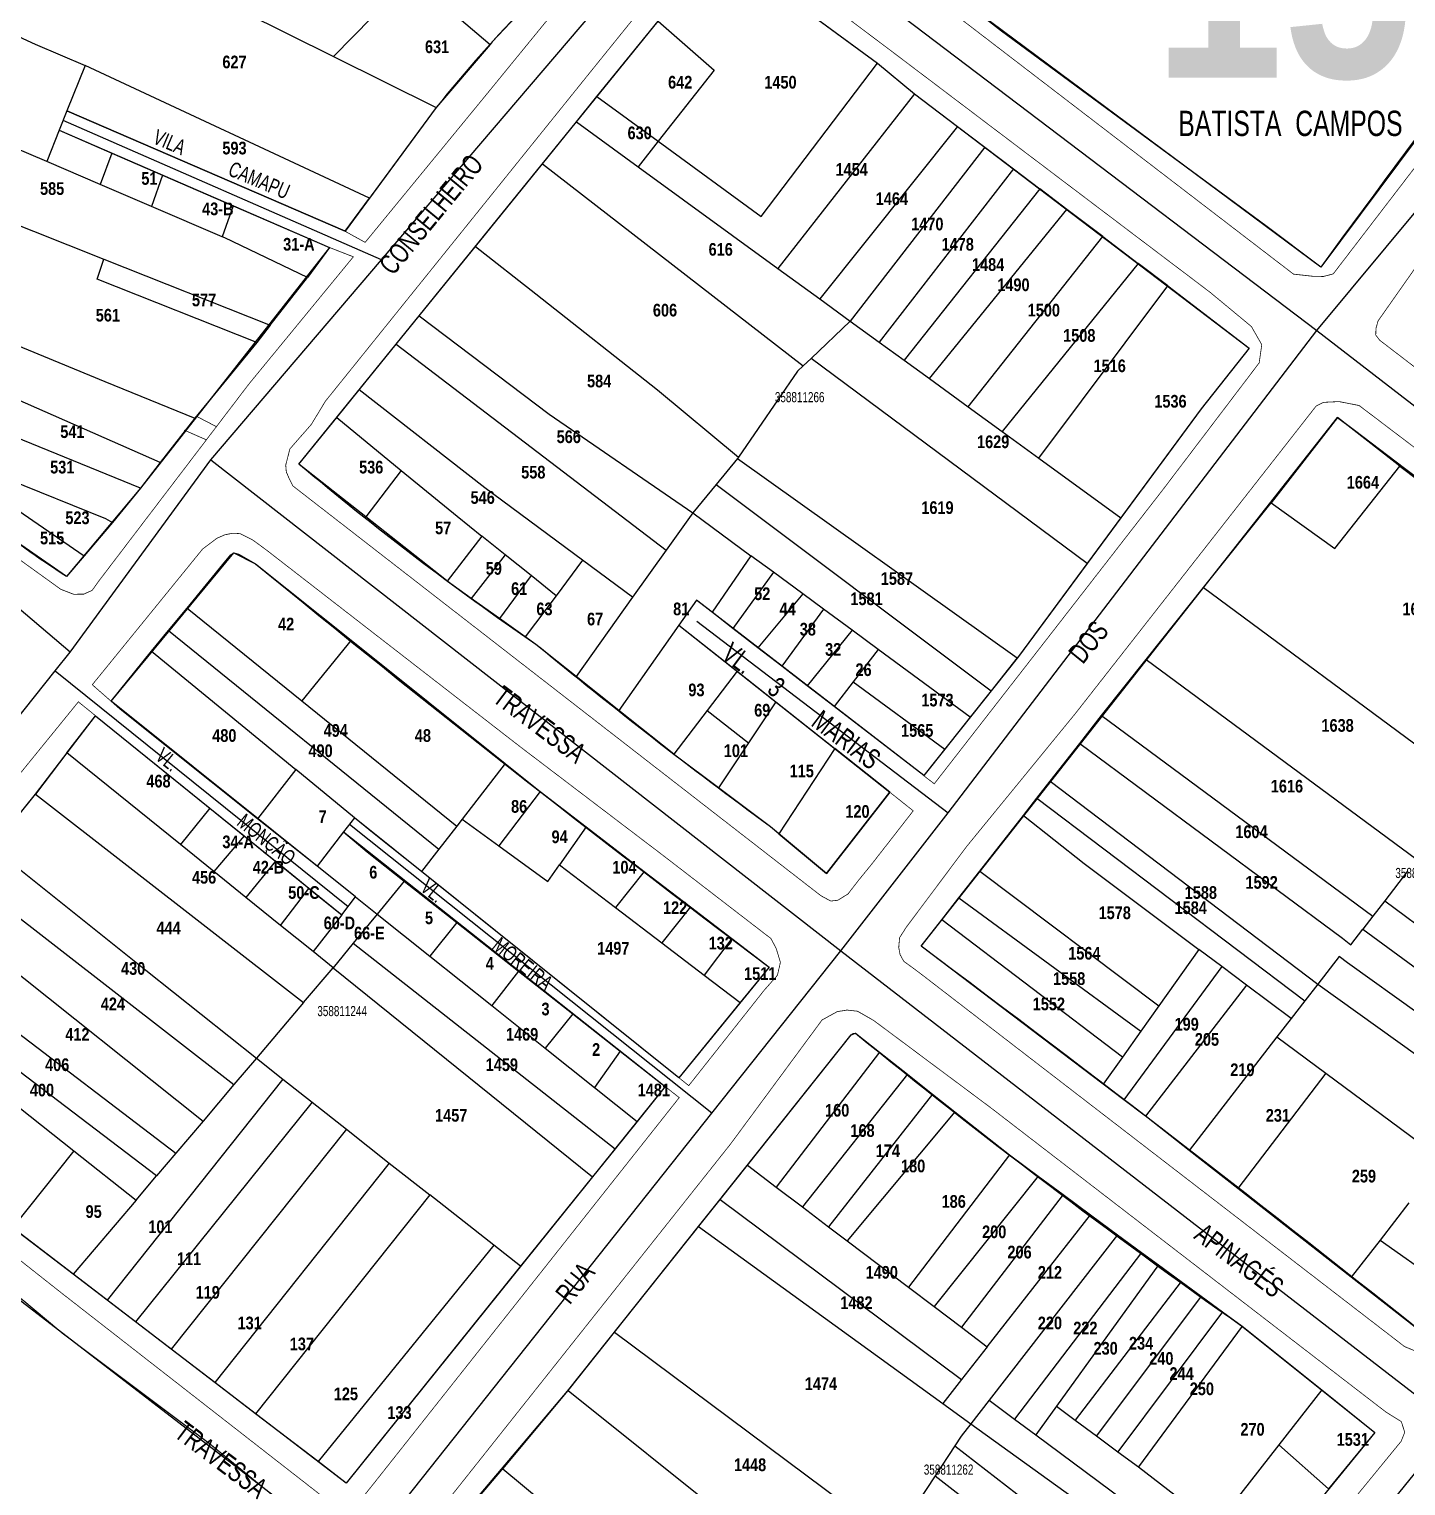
# Model space of a CAD drawing. Extents: x 200120 to 201962, y 4837541 to 4839252.
# Drawn here: x 200799.4 to 201071.2, y 4838338.1 to 4838625.8 of the extents above; entities that cross this region are included whole.
import ezdxf
from ezdxf.enums import TextEntityAlignment as Align

# ---------------------------------------------------------------- set-up
doc = ezdxf.new("R2010")
doc.units = 0
doc.header["$LTSCALE"] = 3
doc.header["$MEASUREMENT"] = 0
for name, color, linetype in [('CD-MALHA-LOTES', 40, 'CONTINUOUS'), ('CD_TXT_QUADRA', 7, 'CONTINUOUS'), ('LM-LIM-SETOR-FISCAL', 7, 'CONTINUOUS'), ('LM-TXT-LSF', 7, 'CONTINUOUS'), ('RU-QUADRAS', 210, 'CONTINUOUS'), ('SV-EIXO-RUA-PAV', 20, 'CONTINUOUS'), ('SV-RUA-PAVIM-S-GUIA-C-GUIA', 7, 'CONTINUOUS'), ('SV-TXT-RUA-N-PAV-S-GUIA-C-GUIA', 7, 'CONTINUOUS'), ('SV-TXT-RUA-PAV-S-GUIA-C-GUIA', 7, 'CONTINUOUS'), ('Th_NmrPort', 1, 'CONTINUOUS')]:
    doc.layers.add(name, color=color, linetype=linetype)
doc.styles.add('ARIAL', font='ARIAL.TTF')
doc.styles.get("Standard").update_dxf_attribs({"font": 'swisscbo.ttf'})
doc.linetypes.add('Limite', pattern='A,20,-3,[130,ltypeshp.shx,S=6.35,R=0,X=0,Y=0],-3,20', length=46)

msp = doc.modelspace()

# ---------------------------------------------------------------- linework, layer by layer
at = {"layer": 'CD-MALHA-LOTES', "linetype": 'Continuous'}
for p, q in [((200939.59, 4838639.1), (200966.86, 4838619.09)), ((200874.78, 4838636.05), (200859.47, 4838620.36)), ((200874.78, 4838636.05), (200890.38, 4838622.78)), ((200841.54, 4838629.26), (200859.47, 4838620.36)), ((200897.84, 4838630.73), (200890.79, 4838623.26)), ((200991.33, 4838625.38), (200984.82, 4838630.44)), ((200911.46, 4838612.46), (200923.53, 4838627.34)), ((200923.53, 4838627.34), (200934.59, 4838617.7)), ((200802.84, 4838599.64), (200742.7, 4838625.44)), ((200794, 4838625.82), (200800.53, 4838622.83)), ((200890.79, 4838623.26), (200890.38, 4838622.78)), ((201043.51, 4838586.93), (200991.33, 4838625.38)), ((201088.74, 4838624.86), (201054.39, 4838578.81)), ((200800.53, 4838622.83), (200810.4, 4838618.58)), ((200859.47, 4838620.36), (200879.74, 4838610.31)), ((200890.38, 4838622.78), (200879.81, 4838610.4)), ((200810.4, 4838618.58), (200806.82, 4838609.63)), ((200866.58, 4838592.42), (200810.4, 4838618.58)), ((200934.59, 4838617.7), (200923.54, 4838603.65)), ((200943.92, 4838588.79), (200966.86, 4838619.09)), ((200966.86, 4838619.09), (200974.16, 4838613.01)), ((200907.41, 4838607.46), (200911.46, 4838612.46)), ((200911.46, 4838612.46), (200923.54, 4838603.65)), ((200974.16, 4838613.01), (200947.17, 4838578.55)), ((200974.16, 4838613.01), (200982.67, 4838606.55)), ((200806.82, 4838609.63), (200805.31, 4838605.82)), ((200806.82, 4838609.63), (200861.75, 4838585.86)), ((200879.74, 4838610.31), (200866.58, 4838592.42)), ((200879.81, 4838610.4), (200879.74, 4838610.31)), ((200900.72, 4838599.21), (200907.41, 4838607.46)), ((200907.41, 4838607.46), (200919.58, 4838598.61)), ((200982.67, 4838606.55), (200955.46, 4838572.52)), ((200982.67, 4838606.55), (200988.07, 4838602.46)), ((200805.31, 4838605.82), (200802.84, 4838599.64)), ((200805.31, 4838605.82), (200815.68, 4838601.32)), ((200923.54, 4838603.65), (200919.58, 4838598.61)), ((200923.54, 4838603.65), (200943.92, 4838588.79)), ((200815.68, 4838601.32), (200813.39, 4838595.11)), ((200815.68, 4838601.32), (200825.68, 4838596.98)), ((200988.07, 4838602.46), (200961.49, 4838568.13)), ((200988.07, 4838602.46), (200993.68, 4838598.2)), ((200813.39, 4838595.11), (200802.84, 4838599.64)), ((200887.47, 4838582.87), (200900.72, 4838599.21)), ((200900.72, 4838599.21), (200952.17, 4838559.31)), ((200919.58, 4838598.61), (200947.17, 4838578.55)), ((200993.68, 4838598.2), (200967.19, 4838563.99)), ((200993.68, 4838598.2), (200998.89, 4838594.25)), ((200773.97, 4838596.31), (200814.1, 4838580.36)), ((200823.49, 4838590.78), (200813.39, 4838595.11)), ((200825.68, 4838596.98), (200823.49, 4838590.78)), ((200825.68, 4838596.98), (200839.64, 4838590.92)), ((200861.75, 4838585.86), (200866.58, 4838592.42)), ((200998.89, 4838594.25), (200972.12, 4838560.4)), ((201004.25, 4838590.15), (200998.89, 4838594.25)), ((200837.5, 4838584.77), (200823.49, 4838590.78)), ((200839.64, 4838590.92), (200837.5, 4838584.77)), ((200839.64, 4838590.92), (200858.67, 4838582.66)), ((200977.12, 4838556.77), (201004.25, 4838590.15)), ((201011.33, 4838584.81), (201004.25, 4838590.15)), ((201054.39, 4838578.81), (201043.51, 4838586.93)), ((200838.01, 4838584.55), (200837.5, 4838584.77)), ((200854.35, 4838576.74), (200838.01, 4838584.55)), ((200984.77, 4838551.2), (201011.33, 4838584.81)), ((201011.33, 4838584.81), (201018.34, 4838579.5)), ((200812.79, 4838576.39), (200814.1, 4838580.36)), ((200814.1, 4838580.36), (200846.98, 4838567.3)), ((200858.67, 4838582.66), (200854.35, 4838576.74)), ((200876.35, 4838569.15), (200887.47, 4838582.87)), ((200887.47, 4838582.87), (200899.4, 4838573.51)), ((200947.17, 4838578.55), (200955.46, 4838572.52)), ((201018.34, 4838579.5), (200991.45, 4838546.35)), ((201024.17, 4838575.07), (201018.34, 4838579.5)), ((200844.32, 4838563.93), (200812.79, 4838576.39)), ((200846.98, 4838567.3), (200854.35, 4838576.74)), ((200998.68, 4838541.09), (201024.17, 4838575.07)), ((201024.17, 4838575.07), (201040.25, 4838562.82)), ((200899.4, 4838573.51), (200923.42, 4838554.56)), ((200955.46, 4838572.52), (200961.49, 4838568.13)), ((200871.81, 4838563.55), (200876.35, 4838569.15)), ((200876.35, 4838569.15), (200902, 4838549.78)), ((200785.38, 4838568.14), (200814.33, 4838556.21)), ((200846.98, 4838567.3), (200844.32, 4838563.93)), ((200961.49, 4838568.13), (200953.73, 4838560.78)), ((200961.49, 4838568.13), (200967.19, 4838563.99)), ((200844.32, 4838563.93), (200832.09, 4838548.94)), ((200864.52, 4838554.55), (200871.81, 4838563.55)), ((200871.81, 4838563.55), (200925.14, 4838522.89)), ((200967.19, 4838563.99), (200972.12, 4838560.4)), ((201040.25, 4838562.82), (201030.76, 4838550.78)), ((200953.73, 4838560.78), (200952.17, 4838559.31)), ((201008.24, 4838520.27), (200953.73, 4838560.78)), ((200972.12, 4838560.4), (200977.12, 4838556.77)), ((200825.26, 4838540.18), (200786.39, 4838557.28)), ((200951.05, 4838558.24), (200939.39, 4838541.25)), ((200952.17, 4838559.31), (200951.05, 4838558.24)), ((200814.33, 4838556.21), (200832.09, 4838548.94)), ((200860.1, 4838549.1), (200864.52, 4838554.55)), ((200889.3, 4838535.18), (200864.52, 4838554.55)), ((200923.42, 4838554.56), (200939.39, 4838541.25)), ((200977.12, 4838556.77), (200984.77, 4838551.2)), ((200821.33, 4838535.14), (200782.01, 4838551.21)), ((200832.09, 4838548.94), (200825.26, 4838540.18)), ((200852.64, 4838539.9), (200860.1, 4838549.1)), ((200860.1, 4838549.1), (200872.84, 4838538.65)), ((200902, 4838549.78), (200930.4, 4838530.25)), ((200984.77, 4838551.2), (200991.45, 4838546.35)), ((201030.76, 4838550.78), (201014.9, 4838529.29)), ((201057.7, 4838549.09), (201045.48, 4838533.45)), ((201068.5, 4838540.65), (201057.7, 4838549.09)), ((200991.45, 4838546.35), (200998.68, 4838541.09)), ((200825.26, 4838540.18), (200821.33, 4838535.14)), ((200865.81, 4838529.49), (200852.64, 4838539.9)), ((200939.22, 4838541.01), (200935, 4838535.86)), ((200939.39, 4838541.25), (200939.22, 4838541.01)), ((200939.22, 4838541.01), (200994.46, 4838501.64)), ((200998.68, 4838541.09), (201014.9, 4838529.29)), ((201070, 4838539.51), (201068.5, 4838540.65)), ((200794.86, 4838537.07), (200814.43, 4838529.18)), ((200872.84, 4838538.65), (200865.81, 4838529.49)), ((200872.84, 4838538.65), (200883.86, 4838529.6)), ((201057.13, 4838523.25), (201070, 4838539.51)), ((201070, 4838539.51), (201088.5, 4838525.39)), ((200821.33, 4838535.14), (200815.82, 4838528.37)), ((200908.63, 4838520.91), (200889.3, 4838535.18)), ((200935, 4838535.86), (200930.4, 4838530.25)), ((200935, 4838535.86), (200989.27, 4838495.1)), ((200792.53, 4838533.95), (200810.22, 4838521.76)), ((201031.2, 4838515.5), (201044.55, 4838532.28)), ((201045.48, 4838533.45), (201044.55, 4838532.28)), ((201044.55, 4838532.28), (201057.13, 4838523.25)), ((200815.82, 4838528.37), (200810.22, 4838521.76)), ((200814.43, 4838529.18), (200815.82, 4838528.37)), ((200881.73, 4838516.9), (200865.81, 4838529.49)), ((200883.86, 4838529.6), (200888.73, 4838525.69)), ((200930.4, 4838530.25), (200925.14, 4838522.89)), ((200930.4, 4838530.25), (200941.88, 4838521.8)), ((201014.9, 4838529.29), (201008.24, 4838520.27)), ((200806.73, 4838517.69), (200793.63, 4838526.81)), ((200888.73, 4838525.69), (200881.87, 4838516.8)), ((200893.34, 4838521.98), (200888.73, 4838525.69)), ((200925.14, 4838522.89), (200918.51, 4838513.62)), ((200810.22, 4838521.76), (200806.73, 4838517.69)), ((200830.55, 4838511.48), (200838.21, 4838520.79)), ((200838.21, 4838520.79), (200839.19, 4838521.98)), ((200839.19, 4838521.98), (200839.75, 4838522.4)), ((200839.75, 4838522.4), (200840.7, 4838522.09)), ((200840.7, 4838522.09), (200844.08, 4838520.22)), ((200844.08, 4838520.22), (200862.94, 4838505.11)), ((200893.34, 4838521.98), (200886.65, 4838513.39)), ((200898.45, 4838517.87), (200893.34, 4838521.98)), ((200908.63, 4838520.91), (200903.39, 4838513.9)), ((200918.51, 4838513.62), (200908.63, 4838520.91)), ((200941.88, 4838521.8), (200934.19, 4838510.65)), ((200946.32, 4838518.53), (200941.88, 4838521.8)), ((201008.24, 4838520.27), (200994.68, 4838501.92)), ((200881.87, 4838516.8), (200881.73, 4838516.9)), ((200886.65, 4838513.39), (200881.87, 4838516.8)), ((200898.45, 4838517.87), (200892.21, 4838509.43)), ((200903.39, 4838513.9), (200898.45, 4838517.87)), ((200946.32, 4838518.53), (200938.32, 4838507.46)), ((200952.13, 4838514.25), (200946.32, 4838518.53)), ((200903.39, 4838513.9), (200897.31, 4838505.78)), ((200952.13, 4838514.25), (200943.26, 4838503.64)), ((200956.22, 4838511.25), (200952.13, 4838514.25)), ((201019.89, 4838501.29), (201031.2, 4838515.5)), ((201031.2, 4838515.5), (201084.33, 4838476.23)), ((200826.9, 4838507.04), (200830.55, 4838511.48)), ((200830.55, 4838511.48), (200853.2, 4838493.15)), ((200892.21, 4838509.43), (200886.65, 4838513.39)), ((200918.51, 4838513.62), (200907.35, 4838497.97)), ((200931.13, 4838513.01), (200927.64, 4838508.07)), ((200934.19, 4838510.65), (200931.13, 4838513.01)), ((200956.22, 4838511.25), (200948, 4838499.98)), ((200961.83, 4838507.12), (200956.22, 4838511.25)), ((200897.31, 4838505.78), (200892.21, 4838509.43)), ((200938.32, 4838507.46), (200934.19, 4838510.65)), ((200823.54, 4838502.96), (200826.9, 4838507.04)), ((200826.9, 4838507.04), (200880.25, 4838463.85)), ((200899.4, 4838504.3), (200897.31, 4838505.78)), ((200927.64, 4838508.07), (200915.77, 4838491.26)), ((200927.64, 4838508.07), (200939.13, 4838499)), ((200943.26, 4838503.64), (200938.32, 4838507.46)), ((200961.83, 4838507.12), (200952.99, 4838496.13)), ((200967, 4838503.31), (200961.83, 4838507.12)), ((200815.53, 4838493.08), (200823.54, 4838502.96)), ((200823.54, 4838502.96), (200852.03, 4838479.6)), ((200862.94, 4838505.11), (200853.2, 4838493.15)), ((200862.94, 4838505.11), (200893.35, 4838480.75)), ((200907.35, 4838497.97), (200899.4, 4838504.3)), ((200948, 4838499.98), (200943.26, 4838503.64)), ((200967, 4838503.31), (200962.06, 4838496.93)), ((200985.16, 4838489.94), (200967, 4838503.31)), ((200952.99, 4838496.13), (200948, 4838499.98)), ((200994.46, 4838501.64), (200989.27, 4838495.1)), ((200994.68, 4838501.92), (200994.46, 4838501.64)), ((201011.1, 4838490.26), (201019.89, 4838501.29)), ((201019.89, 4838501.29), (201073.3, 4838461.88)), ((200915.77, 4838491.26), (200907.35, 4838497.97)), ((200939.13, 4838499), (200933.23, 4838491.24)), ((200939.13, 4838499), (200946.76, 4838492.97)), ((200962.06, 4838496.93), (200958.28, 4838492.05)), ((200962.06, 4838496.93), (200980.13, 4838483.59)), ((200958.28, 4838492.05), (200952.99, 4838496.13)), ((200989.27, 4838495.1), (200985.16, 4838489.94)), ((200817.35, 4838491.48), (200815.53, 4838493.08)), ((200844.43, 4838469.88), (200817.35, 4838491.48)), ((200853.2, 4838493.15), (200883.78, 4838468.4)), ((200926.66, 4838482.6), (200915.77, 4838491.26)), ((200933.23, 4838491.24), (200926.66, 4838482.6)), ((200933.23, 4838491.24), (200941.38, 4838484.87)), ((200946.76, 4838492.97), (200941.38, 4838484.87)), ((200946.76, 4838492.97), (200958.46, 4838483.73)), ((200975.98, 4838478.38), (200958.28, 4838492.05)), ((200806.83, 4838482.85), (200812.45, 4838490.21)), ((200812.45, 4838490.21), (200835.04, 4838471.95)), ((200985.16, 4838489.94), (200980.13, 4838483.59)), ((201006.78, 4838484.73), (201011.1, 4838490.26)), ((201011.1, 4838490.26), (201064.68, 4838450.66)), ((200806.83, 4838482.85), (200800.61, 4838474.72)), ((200829.24, 4838464.77), (200806.83, 4838482.85)), ((200926.84, 4838482.45), (200926.66, 4838482.6)), ((200935.47, 4838475.97), (200926.84, 4838482.45)), ((200941.38, 4838484.87), (200935.47, 4838475.97)), ((200958.46, 4838483.73), (200947.38, 4838466.89)), ((200969.26, 4838475.13), (200958.46, 4838483.73)), ((200980.13, 4838483.59), (200975.98, 4838478.38)), ((201000.97, 4838477.3), (201006.78, 4838484.73)), ((201006.78, 4838484.73), (201058.69, 4838446.29)), ((200852.03, 4838479.6), (200844.43, 4838469.88)), ((200863.63, 4838470.08), (200852.03, 4838479.6)), ((200893.35, 4838480.75), (200884.84, 4838469.78)), ((200893.35, 4838480.75), (200900.23, 4838475.25)), ((200998.34, 4838473.93), (201000.97, 4838477.3)), ((201000.97, 4838477.3), (201053.78, 4838437.22)), ((200792.13, 4838464.18), (200800.61, 4838474.72)), ((200800.61, 4838474.72), (200853.55, 4838433.56)), ((200900.23, 4838475.25), (200892.12, 4838464.49)), ((200900.23, 4838475.25), (200909.35, 4838468.26)), ((200945.75, 4838468.24), (200935.47, 4838475.97)), ((200956.82, 4838459.04), (200969.26, 4838475.13)), ((200995.66, 4838470.5), (200998.34, 4838473.93)), ((200998.34, 4838473.93), (201051.21, 4838433.91)), ((200835.04, 4838471.95), (200829.24, 4838464.77)), ((200835.04, 4838471.95), (200841.79, 4838466.49)), ((200856.22, 4838460.48), (200844.43, 4838469.88)), ((200863.63, 4838470.08), (200861.44, 4838467.25)), ((200867.49, 4838466.92), (200863.63, 4838470.08)), ((200883.78, 4838468.4), (200880.25, 4838463.85)), ((200884.84, 4838469.78), (200883.78, 4838468.4)), ((200884.84, 4838469.78), (200892.12, 4838464.49)), ((200909.35, 4838468.26), (200904.08, 4838460.77)), ((200909.35, 4838468.26), (200920.81, 4838459.48)), ((200947.38, 4838466.89), (200945.75, 4838468.24)), ((200987.06, 4838459.5), (200995.66, 4838470.5)), ((200995.66, 4838470.5), (201007.64, 4838461)), ((200841.79, 4838466.49), (200835.8, 4838459.48)), ((200841.79, 4838466.49), (200847.97, 4838461.49)), ((200861.44, 4838467.25), (200856.22, 4838460.48)), ((200861.44, 4838467.25), (200866.11, 4838463.33)), ((200876.83, 4838459.44), (200867.49, 4838466.92)), ((200947.38, 4838466.89), (200956.82, 4838459.04)), ((200792.13, 4838464.18), (200822.39, 4838439.95)), ((200835.8, 4838459.48), (200829.24, 4838464.77)), ((200866.11, 4838463.33), (200873.43, 4838457.56)), ((200880.25, 4838463.85), (200876.83, 4838459.44)), ((200892.12, 4838464.49), (200901.78, 4838457.49)), ((200842.17, 4838454.34), (200835.8, 4838459.48)), ((200847.97, 4838461.49), (200842.17, 4838454.34)), ((200854.61, 4838456.12), (200847.97, 4838461.49)), ((200863.8, 4838454.43), (200856.22, 4838460.48)), ((200927.64, 4838418.73), (200876.83, 4838459.44)), ((200901.78, 4838457.49), (200904.08, 4838460.77)), ((200904.08, 4838460.77), (200915.16, 4838452.32)), ((200920.81, 4838459.48), (200915.16, 4838452.32)), ((200920.81, 4838459.48), (200929.92, 4838452.49)), ((200982.93, 4838454.22), (200987.06, 4838459.5)), ((200987.06, 4838459.5), (201022.42, 4838432.91)), ((201007.64, 4838461), (201030.33, 4838444.04)), ((201071.48, 4838459.51), (201066.99, 4838453.66)), ((200787.27, 4838458.15), (200839.8, 4838417.36)), ((200873.43, 4838457.56), (200868.07, 4838451.03)), ((200873.43, 4838457.56), (200883.8, 4838449.39)), ((200849.01, 4838448.82), (200842.17, 4838454.34)), ((200849.01, 4838448.82), (200854.61, 4838456.12)), ((200854.61, 4838456.12), (200861.08, 4838450.89)), ((200861.08, 4838450.89), (200863.8, 4838454.43)), ((200863.8, 4838454.43), (200868.07, 4838451.03)), ((200979.55, 4838449.89), (200982.93, 4838454.22)), ((200982.93, 4838454.22), (201018.88, 4838427.93)), ((201066.99, 4838453.66), (201064.68, 4838450.66)), ((201066.99, 4838453.66), (201120.76, 4838413.81)), ((200781.88, 4838451.48), (200833.7, 4838410.17)), ((200861.08, 4838450.89), (200855.41, 4838443.66)), ((200868.07, 4838451.03), (200863.36, 4838445.29)), ((200868.07, 4838451.03), (200878.47, 4838442.73)), ((200915.16, 4838452.32), (200924.27, 4838445.38)), ((200929.92, 4838452.49), (200924.27, 4838445.38)), ((200929.92, 4838452.49), (200938.09, 4838446.23)), ((201064.68, 4838450.66), (201062.69, 4838448.06)), ((200855.41, 4838443.66), (200849.01, 4838448.82)), ((200883.8, 4838449.39), (200878.47, 4838442.73)), ((200883.8, 4838449.39), (200896, 4838439.78)), ((200975.48, 4838444.68), (200979.55, 4838449.89)), ((201015.25, 4838422.82), (200979.55, 4838449.89)), ((201060.32, 4838444.98), (201062.69, 4838448.06)), ((201062.69, 4838448.06), (201077.8, 4838436.94)), ((200863.36, 4838445.29), (200859.39, 4838440.45)), ((200863.36, 4838445.29), (200915.03, 4838404.66)), ((200924.27, 4838445.38), (200932.63, 4838439)), ((200938.09, 4838446.23), (200932.63, 4838439)), ((200938.09, 4838446.23), (200945.44, 4838440.59)), ((201058.69, 4838446.29), (201060.32, 4838444.98)), ((200775.73, 4838443.86), (200828.35, 4838403.86)), ((200859.39, 4838440.45), (200855.41, 4838443.66)), ((200878.47, 4838442.73), (200890.69, 4838432.99)), ((201011.43, 4838417.45), (200975.48, 4838444.68)), ((201030.33, 4838444.04), (201022.42, 4838432.91)), ((201034.81, 4838440.69), (201030.33, 4838444.04)), ((201057.99, 4838442.67), (201053.78, 4838437.22)), ((201059.63, 4838441.41), (201057.99, 4838442.67)), ((200824.53, 4838399.36), (200772.01, 4838439.25)), ((200822.39, 4838439.95), (200844.22, 4838422.57)), ((200853.55, 4838433.56), (200859.39, 4838440.45)), ((200859.39, 4838440.45), (200910.59, 4838399.14)), ((200896, 4838439.78), (200890.69, 4838432.99)), ((200896, 4838439.78), (200906.69, 4838431.36)), ((200945.44, 4838440.59), (200939.74, 4838433.59)), ((201034.81, 4838440.69), (201015.52, 4838414.35)), ((201039.74, 4838437.01), (201034.81, 4838440.69)), ((201073.8, 4838431.28), (201059.63, 4838441.41)), ((200932.63, 4838439), (200939.74, 4838433.59)), ((201039.74, 4838437.01), (201019.8, 4838411.11)), ((201048.53, 4838430.44), (201039.74, 4838437.01)), ((201053.78, 4838437.22), (201051.21, 4838433.91)), ((201053.78, 4838437.22), (201108.39, 4838398.04)), ((200768.86, 4838435.34), (200808.21, 4838404.26)), ((200853.55, 4838433.56), (200844.22, 4838422.57)), ((200939.74, 4838433.59), (200927.64, 4838418.73)), ((201051.21, 4838433.91), (201048.53, 4838430.44)), ((200890.69, 4838432.99), (200901.26, 4838424.56)), ((200906.69, 4838431.36), (200901.26, 4838424.56)), ((200906.69, 4838431.36), (200916.04, 4838423.99)), ((201022.42, 4838432.91), (201018.88, 4838427.93)), ((201018.88, 4838427.93), (201015.25, 4838422.82)), ((201048.53, 4838430.44), (201045.72, 4838426.81)), ((200941.16, 4838401.44), (200961.66, 4838427.19)), ((200961.66, 4838427.19), (200962.06, 4838427.46)), ((200962.06, 4838427.46), (200962.51, 4838427.53)), ((200962.51, 4838427.53), (200967.27, 4838423.76)), ((201045.72, 4838426.81), (201028.39, 4838404.39)), ((201045.72, 4838426.81), (201055.35, 4838419.66)), ((200844.22, 4838422.57), (200839.8, 4838417.36)), ((200844.22, 4838422.57), (200849.44, 4838418.45)), ((200901.26, 4838424.56), (200911.01, 4838416.78)), ((200916.04, 4838423.99), (200911.01, 4838416.78)), ((200916.04, 4838423.99), (200924.95, 4838416.98)), ((200967.27, 4838423.76), (200946.85, 4838397.14)), ((200967.27, 4838423.76), (200972.78, 4838419.4)), ((201015.25, 4838422.82), (201011.43, 4838417.45)), ((200972.78, 4838419.4), (200952.05, 4838393.21)), ((200972.78, 4838419.4), (200977.7, 4838415.5)), ((201055.35, 4838419.66), (201037.98, 4838396.88)), ((201055.35, 4838419.66), (201078.36, 4838402.57)), ((200849.44, 4838418.45), (200814.74, 4838374.81)), ((200839.8, 4838417.36), (200833.7, 4838410.17)), ((200849.44, 4838418.45), (200855.25, 4838413.89)), ((200911.01, 4838416.78), (200919.4, 4838410.09)), ((200924.95, 4838416.98), (200919.4, 4838410.09)), ((201015.52, 4838414.35), (201011.43, 4838417.45)), ((200855.25, 4838413.89), (200820.33, 4838370.53)), ((200855.25, 4838413.89), (200862, 4838408.57)), ((200977.7, 4838415.5), (200957.2, 4838389.31)), ((200977.7, 4838415.5), (200982.11, 4838412.02)), ((201019.8, 4838411.11), (201015.52, 4838414.35)), ((200982.11, 4838412.02), (200960.87, 4838386.54)), ((200982.11, 4838412.02), (200992.9, 4838403.48)), ((201019.95, 4838410.99), (201019.8, 4838411.11)), ((201028.39, 4838404.39), (201019.95, 4838410.99)), ((200862, 4838408.57), (200827.37, 4838365.14)), ((200833.7, 4838410.17), (200828.35, 4838403.86)), ((200862, 4838408.57), (200870.44, 4838401.89)), ((200919.4, 4838410.09), (200915.03, 4838404.66)), ((200915.03, 4838404.66), (200910.59, 4838399.14)), ((200808.21, 4838404.26), (200796.05, 4838389.11)), ((200808.21, 4838404.26), (200820.47, 4838394.58)), ((200828.35, 4838403.86), (200824.53, 4838399.36)), ((200870.44, 4838401.89), (200836.02, 4838358.52)), ((200870.44, 4838401.89), (200878.46, 4838395.62)), ((200992.9, 4838403.48), (200972.99, 4838377.37)), ((200992.9, 4838403.48), (200998.61, 4838399.26)), ((201037.98, 4838396.88), (201028.39, 4838404.39)), ((200820.47, 4838394.58), (200824.53, 4838399.36)), ((200910.59, 4838399.14), (200896.4, 4838381.51)), ((200935.81, 4838394.71), (200941.16, 4838401.44)), ((200941.16, 4838401.44), (200946.85, 4838397.14)), ((200998.61, 4838399.26), (200978.06, 4838373.54)), ((200998.61, 4838399.26), (201003.49, 4838395.65)), ((200946.85, 4838397.14), (200952.05, 4838393.21)), ((201060.4, 4838379.35), (201037.98, 4838396.88)), ((200820.47, 4838394.58), (200808.04, 4838379.93)), ((200878.46, 4838395.62), (200844.08, 4838352.36)), ((200891.08, 4838385.69), (200878.46, 4838395.62)), ((200931.52, 4838389.32), (200935.81, 4838394.71)), ((200935.81, 4838394.71), (200983.46, 4838359.13)), ((200952.05, 4838393.21), (200957.2, 4838389.31)), ((201003.49, 4838395.65), (200983.45, 4838369.46)), ((201003.49, 4838395.65), (201008.94, 4838391.63)), ((201071.77, 4838394.05), (201066.07, 4838386.68)), ((200988.54, 4838365.61), (201008.94, 4838391.63)), ((201008.94, 4838391.63), (201014.23, 4838387.71)), ((200808.04, 4838379.93), (200796.05, 4838389.11)), ((200914.95, 4838368.51), (200931.52, 4838389.32)), ((200931.52, 4838389.32), (200979.77, 4838354.42)), ((200957.2, 4838389.31), (200960.87, 4838386.54)), ((201014.23, 4838387.71), (200988.91, 4838355.06)), ((201014.23, 4838387.71), (201018.97, 4838384.23)), ((200891.08, 4838385.69), (200856.41, 4838342.93)), ((200896.4, 4838381.51), (200891.08, 4838385.69)), ((200960.87, 4838386.54), (200972.99, 4838377.37)), ((201066.07, 4838386.68), (201060.4, 4838379.35)), ((201066.07, 4838386.68), (201086.84, 4838372)), ((201018.97, 4838384.23), (200993.92, 4838351.32)), ((201022.34, 4838381.77), (201002.2, 4838353.9)), ((201018.97, 4838384.23), (201022.34, 4838381.77)), ((201022.34, 4838381.77), (201026.78, 4838378.51)), ((200814.74, 4838374.81), (200808.04, 4838379.93)), ((200896.4, 4838381.51), (200861.95, 4838338.69)), ((201077.23, 4838366.18), (201060.4, 4838379.35)), ((200972.99, 4838377.37), (200978.06, 4838373.54)), ((201026.78, 4838378.51), (201005.9, 4838351.13)), ((201026.78, 4838378.51), (201030.74, 4838375.6)), ((200820.33, 4838370.53), (200814.74, 4838374.81)), ((200978.06, 4838373.54), (200983.45, 4838369.46)), ((201030.74, 4838375.6), (201010.12, 4838348)), ((201030.74, 4838375.6), (201034.99, 4838372.49)), ((200827.37, 4838365.14), (200820.33, 4838370.53)), ((201034.99, 4838372.49), (201014.3, 4838344.88)), ((201034.99, 4838372.49), (201038.83, 4838369.65)), ((200905.77, 4838356.96), (200914.95, 4838368.51)), ((200914.95, 4838368.51), (200966.2, 4838330.26)), ((200983.45, 4838369.46), (200988.54, 4838365.61)), ((201038.83, 4838369.65), (201018.36, 4838341.87)), ((201038.83, 4838369.65), (201054.56, 4838357.08)), ((200836.02, 4838358.52), (200827.37, 4838365.14)), ((200988.54, 4838365.61), (200983.46, 4838359.13)), ((200983.46, 4838359.13), (200979.77, 4838354.42)), ((200844.08, 4838352.36), (200836.02, 4838358.52)), ((200892.88, 4838341.5), (200905.77, 4838356.96)), ((200905.77, 4838356.96), (200945.97, 4838324.85)), ((201054.56, 4838357.08), (201046.1, 4838346.26)), ((201054.56, 4838357.08), (201065.03, 4838348.7)), ((200979.77, 4838354.42), (200985.31, 4838350.41)), ((200988.91, 4838355.06), (200985.31, 4838350.41)), ((200988.91, 4838355.06), (200993.92, 4838351.32)), ((201002.2, 4838353.9), (200998.1, 4838348.22)), ((201002.2, 4838353.9), (201005.9, 4838351.13)), ((200856.41, 4838342.93), (200844.08, 4838352.36)), ((200985.31, 4838350.41), (200983.4, 4838347.95)), ((200985.31, 4838350.41), (201005.27, 4838335.97)), ((200993.92, 4838351.32), (200998.1, 4838348.22)), ((201005.9, 4838351.13), (201010.12, 4838348)), ((200983.4, 4838347.95), (200982.15, 4838346.06)), ((200998.1, 4838348.22), (201027.1, 4838326.69)), ((201010.12, 4838348), (201014.3, 4838344.88)), ((201065.03, 4838348.7), (201055.88, 4838337.58)), ((200982.15, 4838346.06), (200978.23, 4838340.12)), ((200982.15, 4838346.06), (201031.49, 4838307.86)), ((201014.3, 4838344.88), (201018.36, 4838341.87)), ((201046.1, 4838346.26), (201033.56, 4838330.21)), ((201046.1, 4838346.26), (201055.88, 4838337.58)), ((200861.95, 4838338.69), (200856.41, 4838342.93)), ((200892.69, 4838341.27), (200892.88, 4838341.5)), ((200892.88, 4838341.5), (200916.72, 4838321.76)), ((201018.36, 4838341.87), (201033.56, 4838330.21)), ((200885.69, 4838333.1), (200892.69, 4838341.27)), ((200978.23, 4838340.12), (200969.9, 4838327.5)), ((200978.23, 4838340.12), (201027.02, 4838302.35))]:
    msp.add_line(p, q, dxfattribs=at)
at = {"layer": 'LM-LIM-SETOR-FISCAL', "linetype": 'Limite', "ltscale": 0.1, "const_width": 0.25}
msp.add_lwpolyline([(201118.58, 4838121.04), (201032.15, 4838189.98), (201000.06, 4838216.32), (200857.09, 4838328.39), (200834.83, 4838346.59), (200806.09, 4838368.14), (200798.38, 4838374.6), (200752.19, 4838410.78), (200738.75, 4838426.37), (200729.42, 4838433.97), (200687.32, 4838467.28), (200677.48, 4838475.78), (200616.89, 4838415.61)], dxfattribs=at)
at = {"layer": 'RU-QUADRAS', "color": 6, "linetype": 'Continuous'}
for points in [[(200960.76, 4838655.48), (200978.08, 4838664.55), (201024.65, 4838691.01), (201068.01, 4838713.21), (201089.71, 4838692.14, 0.021883), (201122.69, 4838668.49, 0.010188), (201054.39, 4838578.81), (200984.82, 4838630.44), (200979, 4838635.24)], [(200852.64, 4838539.9), (200923.53, 4838627.34), (200932.11, 4838639.1), (200939.59, 4838639.1), (200966.86, 4838619.09), (200974.16, 4838613.01), (201040.25, 4838562.82), (201030.76, 4838550.78), (200994.68, 4838501.92), (200975.98, 4838478.38), (200931.13, 4838513.01), (200927.64, 4838508.07), (200969.26, 4838475.13), (200956.82, 4838459.04), (200945.75, 4838468.24, -0.01402), (200899.4, 4838504.3, -0.024876)], [(200975.48, 4838444.68), (201057.7, 4838549.09, -0.005107), (201162.8, 4838468.07), (201111.45, 4838401.73), (201082.22, 4838366.42), (201077.23, 4838366.18, 0.007816)], [(200756.17, 4838419.62), (200800.61, 4838474.72), (200812.45, 4838490.21), (200861.08, 4838450.89), (200863.8, 4838454.43), (200815.53, 4838493.08), (200839.75, 4838522.4), (200844.08, 4838520.22, 0.010608), (200945.44, 4838440.59), (200927.64, 4838418.73), (200863.63, 4838470.08), (200861.44, 4838467.25), (200924.95, 4838416.98), (200861.95, 4838338.69)], [(200878.5, 4838324.71), (200905.65, 4838356.82), (200961.66, 4838427.19), (200962.51, 4838427.53, 0.017469), (201038.98, 4838369.56), (201065.03, 4838348.7), (201012.42, 4838284.13), (201015.43, 4838281.85), (201011.23, 4838276.74), (201008.45, 4838278.81), (200981.22, 4838244.83)]]:
    msp.add_lwpolyline(points, format="xyb", close=True, dxfattribs=at)
msp.add_lwpolyline([(200898.08, 4838630.98, 0.025186), (200879.74, 4838610.31), (200861.75, 4838585.86), (200806.82, 4838609.63), (200805.31, 4838605.82), (200858.67, 4838582.66), (200821.33, 4838535.14), (200806.73, 4838517.69, -0.037944), (200775.22, 4838541.82), (200754.35, 4838559.25), (200748.13, 4838565.42), (200727.89, 4838583.09), (200741.71, 4838625.75), (200742.7, 4838625.44), (200749.09, 4838646.37)], format="xyb", dxfattribs=at)
at = {"layer": 'SV-EIXO-RUA-PAV'}
for points in [[(200812.11, 4838747.41), (200935.52, 4838655.84), (201053.59, 4838566.27), (201159.2, 4838484.72)], [(200807.47, 4838502.79), (200720.98, 4838576.26), (200655.73, 4838636.37), (200620.72, 4838668.87), (200536.92, 4838745.75)], [(200740.43, 4838418.68), (200744.26, 4838423.37), (200804.51, 4838499.08), (200807.47, 4838502.79), (200835.22, 4838540.71), (200868.93, 4838580.25), (200913.13, 4838632.09), (200935.52, 4838655.84), (200962.67, 4838668.06), (201009.49, 4838693.84), (201068.69, 4838725.31), (201106.24, 4838745.75)], [(200863.99, 4838323.33), (200864.1, 4838323.47), (200934.16, 4838411.73), (200959.61, 4838443.79), (200980.78, 4838471.06), (201053.59, 4838566.27), (201087.52, 4838606.99), (201137.55, 4838672.41), (201159.2, 4838698)], [(200868.93, 4838580.25), (200806.07, 4838607.74)], [(200835.22, 4838540.71), (200959.61, 4838443.79), (201080.69, 4838350.26), (201159.2, 4838289.98)], [(200931.21, 4838508.9), (200980.78, 4838471.06)], [(200804.51, 4838499.08), (200862.33, 4838452.52)], [(200934.16, 4838411.73), (200862.61, 4838468.76)], [(201159.2, 4838446.2), (201080.69, 4838350.26), (200983.38, 4838230.22), (200982.86, 4838229.58)], [(201159.2, 4838089.84), (201148.92, 4838098.06), (201103.65, 4838134.23), (200997.99, 4838220.33), (200983.38, 4838230.22), (200864.1, 4838323.47), (200740.43, 4838418.68)]]:
    msp.add_lwpolyline(points, dxfattribs=at)
at = {"layer": 'SV-RUA-PAVIM-S-GUIA-C-GUIA', "const_width": 0.15}
for points in [[(201054.88, 4838576.94), (201052.75, 4838576.99), (201048.99, 4838577.41), (200982.58, 4838628.35), (200953.38, 4838650.34), (200952.3, 4838651.31), (200951.61, 4838653.33), (200952.71, 4838655.7), (200955.98, 4838657.87), (200967.92, 4838663.76), (201047.33, 4838707.12), (201058.51, 4838712.76), (201064.9, 4838714.64), (201068.18, 4838714.96), (201070.65, 4838714.89), (201073.2, 4838714.17), (201075.96, 4838712.52), (201078.98, 4838709.75), (201126.88, 4838673.14), (201127.57, 4838671.53), (201127.15, 4838669.53), (201125.02, 4838666.35), (201056.83, 4838577.45)], [(200966.11, 4838430.03), (200962.91, 4838431.86), (200960.84, 4838432.09), (200958.9, 4838431.78), (200955.91, 4838430.13), (200937.86, 4838405.66), (200875.45, 4838327.01), (200874.26, 4838325.61), (200874.15, 4838324.57), (200874.24, 4838323.39), (200874.93, 4838322.03), (200876.97, 4838320.19), (200946.3, 4838266.88), (200977.03, 4838242.93), (200978.54, 4838241.29), (200980.41, 4838240.6), (200982.11, 4838240.49), (200983.64, 4838241.73), (201011.01, 4838274.59), (201070.24, 4838346.93), (201070.96, 4838348.72), (201070.27, 4838350.83), (201067.27, 4838352.69), (200989.05, 4838412.93)]]:
    msp.add_lwpolyline(points, close=True, dxfattribs=at)
for points in [[(201159.2, 4838492.87), (201140.25, 4838507.41), (201069.25, 4838561.87), (201067.46, 4838563.24), (201066.71, 4838563.82), (201065.97, 4838564.39), (201065.23, 4838565.38), (201065.27, 4838566.68), (201065.68, 4838568.16), (201083.95, 4838594.17), (201159.2, 4838688.22)], [(200919.83, 4838649.83), (200889.42, 4838612.6), (200865.7, 4838583.68), (200861.75, 4838585.86), (200806.82, 4838609.63), (200805.31, 4838605.82), (200815.68, 4838601.32), (200825.68, 4838596.98), (200839.64, 4838590.92), (200858.67, 4838582.66), (200863.37, 4838580.83), (200842.75, 4838555.71), (200813.08, 4838516.76), (200811.81, 4838514.97), (200810.13, 4838514.21), (200808.13, 4838514.2), (200805.61, 4838515.17), (200786.73, 4838528.78)], [(200943.93, 4838640.79), (200971.93, 4838619.69), (201031.39, 4838574.68), (201032.51, 4838573.83), (201040.68, 4838567.06), (201042.73, 4838563.47), (201042.21, 4838559.88), (201023.16, 4838534.79), (201001.33, 4838506.68), (200978.06, 4838476.77), (200958.28, 4838492.05), (200952.99, 4838496.13), (200948, 4838499.98), (200943.26, 4838503.64), (200938.32, 4838507.46), (200934.19, 4838510.65), (200931.13, 4838513.01), (200927.64, 4838508.07), (200939.13, 4838499), (200946.76, 4838492.97), (200958.28, 4838483.87), (200973.91, 4838471.43), (200965.84, 4838461.06), (200963.01, 4838457.58), (200961.04, 4838455.02), (200959, 4838453.76), (200957.63, 4838453.62), (200955.69, 4838454.66), (200851.43, 4838535.59), (200850.74, 4838536.94), (200850.13, 4838538.37), (200850.02, 4838539.7), (200850.84, 4838542.89), (200852.05, 4838544.28), (200855.06, 4838547.71), (200857.85, 4838552.31), (200910.47, 4838617.7), (200920.04, 4838629.55)], [(201159.2, 4838458.22), (201098.24, 4838381.62), (201086.74, 4838367.83), (201082.9, 4838364.46), (201079.76, 4838363.49), (201074.92, 4838363.98), (201070.9, 4838365.65), (200974.84, 4838439.68), (200972.03, 4838441.73), (200971.31, 4838443.06), (200971.05, 4838444.46), (200971.22, 4838446.39), (200972.56, 4838448.48), (200984.49, 4838464.43), (201005.96, 4838490.69), (201053.47, 4838551.37), (201054.9, 4838552.09), (201058, 4838552.24), (201061.96, 4838551.46), (201114.93, 4838511.24), (201142.98, 4838489.25), (201158.81, 4838475.49), (201159.2, 4838475.21)], [(200832.41, 4838549.33), (200836.35, 4838547.28)], [(200834.43, 4838544.65), (200829.97, 4838546.61)], [(200758.89, 4838431.21), (200809.08, 4838492.95), (200835.04, 4838471.95), (200841.79, 4838466.49), (200847.97, 4838461.49), (200854.61, 4838456.12), (200861.08, 4838450.89), (200863.8, 4838454.43), (200856.22, 4838460.48), (200844.43, 4838469.88), (200817.35, 4838491.48), (200811.83, 4838496.33), (200833.63, 4838523.15), (200836.4, 4838525.23), (200837.95, 4838525.92), (200839.53, 4838526.25), (200840.98, 4838526.17), (200843.52, 4838524.9), (200846.08, 4838523.03), (200896.34, 4838484.06), (200924.38, 4838462.73), (200945.81, 4838446.22), (200946.85, 4838444.27), (200947.69, 4838441.52), (200947.1, 4838438.96), (200944.54, 4838436.07), (200929.59, 4838417.17), (200876.83, 4838459.44), (200867.49, 4838466.92), (200863.63, 4838470.08), (200861.44, 4838467.25), (200866.11, 4838463.33), (200873.43, 4838457.56), (200883.8, 4838449.39), (200896, 4838439.78), (200906.69, 4838431.36), (200916.04, 4838423.99), (200927.71, 4838414.8), (200867.02, 4838338.12), (200864.52, 4838335.02)], [(200857.3, 4838336.03), (200805.56, 4838376.37), (200755.46, 4838415.95)]]:
    msp.add_lwpolyline(points, dxfattribs=at)

# ---------------------------------------------------------------- texts
at = {"layer": 'CD_TXT_QUADRA', "color": 7, "linetype": 'Continuous', "style": 'ARIAL', "width": 0.7}
for s, p in [('358811266', (200946.6, 4838552.12)), ('358811284', (201069.1, 4838458.16)), ('358811244', (200856.26, 4838430.89)), ('358811262', (200976, 4838340.35))]:
    msp.add_text(s, height=2, dxfattribs=at).set_placement(p)
at = {"layer": 'LM-TXT-LSF'}
msp.add_text('15', height=40, dxfattribs=at).set_placement((201021.48, 4838616.19))
at = {"layer": 'LM-TXT-LSF', "style": 'ARIAL', "width": 0.7}
msp.add_text('BATISTA  CAMPOS', height=5, dxfattribs=at).set_placement((201026.24, 4838604.68))
at = {"layer": 'SV-TXT-RUA-N-PAV-S-GUIA-C-GUIA', "style": 'ARIAL', "width": 0.7}
for s, height, rotation, p in [('VILA            CAMAPU', 3, 337, (200823.57, 4838603.33)), ('VL.     3        MARIAS', 4, 323, (200935.81, 4838501.73))]:
    msp.add_text(s, height=height, rotation=rotation, dxfattribs=at).set_placement(p)
at = {"layer": 'SV-TXT-RUA-PAV-S-GUIA-C-GUIA', "style": 'ARIAL', "width": 0.7}
for s, height, rotation, p in [('CONSELHEIRO', 4, 50.5442, (200871.2, 4838576.96)), ('DOS', 4, 51, (201007.39, 4838500.22)), ('TRAVESSA', 4, 323, (200890.64, 4838493.17)), ('VL.                    MONÇÃO', 3, 321, (200824.06, 4838481.78)), ('VL.                 MOREIRA', 3, 321, (200876.37, 4838455.85)), ('APINAGÉS', 4, 323, (201029.1, 4838387.11)), ('RUA', 4, 51, (200906.11, 4838373.76)), ('TRAVESSA', 4, 323, (200827.75, 4838347.99))]:
    msp.add_text(s, height=height, rotation=rotation, dxfattribs=at).set_placement(p)
at = {"layer": 'Th_NmrPort', "color": 1}
for s, p in [('631', (200877.51, 4838622.3)), ('627', (200837.51, 4838619.3)), ('642', (200925.51, 4838615.3)), ('1450', (200944.51, 4838615.3)), ('630', (200917.51, 4838605.3)), ('593', (200837.51, 4838602.3)), ('51', (200821.51, 4838596.3)), ('1454', (200958.57, 4838598.07)), ('585', (200801.51, 4838594.3)), ('43-B', (200833.51, 4838590.3)), ('1464', (200966.51, 4838592.3)), ('1470', (200973.51, 4838587.3)), ('31-A', (200849.51, 4838583.3)), ('616', (200933.51, 4838582.3)), ('1478', (200979.51, 4838583.3)), ('1484', (200985.51, 4838579.3)), ('1490', (200990.51, 4838575.3)), ('577', (200831.51, 4838572.3)), ('606', (200922.51, 4838570.3)), ('1500', (200996.51, 4838570.3)), ('561', (200812.51, 4838569.3)), ('1508', (201003.51, 4838565.3)), ('1516', (201009.51, 4838559.3)), ('584', (200909.51, 4838556.3)), ('1536', (201021.51, 4838552.3)), ('541', (200805.51, 4838546.3)), ('566', (200903.51, 4838545.3)), ('1629', (200986.51, 4838544.3)), ('531', (200803.51, 4838539.3)), ('536', (200864.51, 4838539.3)), ('558', (200896.51, 4838538.3)), ('1664', (201059.51, 4838536.3)), ('546', (200886.51, 4838533.3)), ('1619', (200975.51, 4838531.3)), ('523', (200806.51, 4838529.3)), ('57', (200879.51, 4838527.3)), ('515', (200801.51, 4838525.3)), ('59', (200889.51, 4838519.3)), ('1587', (200967.51, 4838517.3)), ('61', (200894.51, 4838515.3)), ('52', (200942.51, 4838514.3)), ('1581', (200961.51, 4838513.3)), ('63', (200899.51, 4838511.3)), ('81', (200926.51, 4838511.3)), ('44', (200947.51, 4838511.3)), ('1612', (201070.51, 4838511.3)), ('42', (200848.51, 4838508.3)), ('67', (200909.51, 4838509.3)), ('38', (200951.51, 4838507.3)), ('32', (200956.51, 4838503.3)), ('26', (200962.51, 4838499.3)), ('93', (200929.51, 4838495.3)), ('1573', (200975.51, 4838493.3)), ('69', (200942.51, 4838491.3)), ('494', (200857.51, 4838487.3)), ('1565', (200971.51, 4838487.3)), ('1638', (201054.51, 4838488.3)), ('480', (200835.51, 4838486.3)), ('48', (200875.51, 4838486.3)), ('490', (200854.51, 4838483.3)), ('101', (200936.51, 4838483.3)), ('115', (200949.51, 4838479.3)), ('468', (200822.51, 4838477.3)), ('1616', (201044.51, 4838476.3)), ('7', (200856.51, 4838470.3)), ('86', (200894.51, 4838472.3)), ('120', (200960.51, 4838471.3)), ('1604', (201037.51, 4838467.3)), ('34-A', (200837.51, 4838465.3)), ('94', (200902.51, 4838466.3)), ('456', (200831.51, 4838458.3)), ('42-B', (200843.51, 4838460.3)), ('6', (200866.51, 4838459.3)), ('104', (200914.51, 4838460.3)), ('50-C', (200850.51, 4838455.3)), ('1588', (201027.51, 4838455.3)), ('1592', (201039.51, 4838457.3)), ('122', (200924.51, 4838452.3)), ('1584', (201025.51, 4838452.3)), ('5', (200877.51, 4838450.3)), ('1578', (201010.51, 4838451.3)), ('444', (200824.51, 4838448.3)), ('60-D', (200857.51, 4838449.3)), ('66-E', (200863.51, 4838447.3)), ('1497', (200911.51, 4838444.3)), ('132', (200933.51, 4838445.3)), ('4', (200889.51, 4838441.3)), ('1564', (201004.51, 4838443.3)), ('430', (200817.51, 4838440.3)), ('1511', (200940.51, 4838439.3)), ('1558', (201001.51, 4838438.3)), ('424', (200813.51, 4838433.3)), ('3', (200900.51, 4838432.3)), ('1552', (200997.51, 4838433.3)), ('199', (201025.51, 4838429.3)), ('412', (200806.51, 4838427.3)), ('1469', (200893.51, 4838427.3)), ('205', (201029.51, 4838426.3)), ('2', (200910.51, 4838424.3)), ('406', (200802.51, 4838421.3)), ('1459', (200889.51, 4838421.3)), ('219', (201036.51, 4838420.3)), ('400', (200799.51, 4838416.3)), ('1481', (200919.51, 4838416.3)), ('160', (200956.51, 4838412.3)), ('1457', (200879.51, 4838411.3)), ('231', (201043.51, 4838411.3)), ('168', (200961.51, 4838408.3)), ('174', (200966.51, 4838404.3)), ('180', (200971.51, 4838401.3)), ('259', (201060.51, 4838399.3)), ('95', (200810.51, 4838392.3)), ('186', (200979.51, 4838394.3)), ('101', (200822.89, 4838389.3)), ('200', (200987.51, 4838388.3)), ('206', (200992.51, 4838384.3)), ('111', (200828.54, 4838382.98)), ('1490', (200964.51, 4838380.3)), ('212', (200998.51, 4838380.3)), ('119', (200832.23, 4838376.35)), ('1482', (200959.51, 4838374.3)), ('131', (200840.51, 4838370.3)), ('220', (200998.51, 4838370.3)), ('222', (201005.51, 4838369.3)), ('137', (200850.82, 4838366.16)), ('234', (201016.51, 4838366.3)), ('230', (201009.51, 4838365.3)), ('240', (201020.51, 4838363.3)), ('244', (201024.51, 4838360.3)), ('1474', (200952.51, 4838358.3)), ('250', (201028.51, 4838357.3)), ('125', (200859.51, 4838356.3)), ('133', (200870.08, 4838352.62)), ('270', (201038.51, 4838349.3)), ('1531', (201057.51, 4838347.3)), ('1448', (200938.51, 4838342.3))]:
    msp.add_text(s, height=2.5, dxfattribs=at).set_placement(p, align=Align.MIDDLE_LEFT)

doc.saveas('drawing.dxf')
